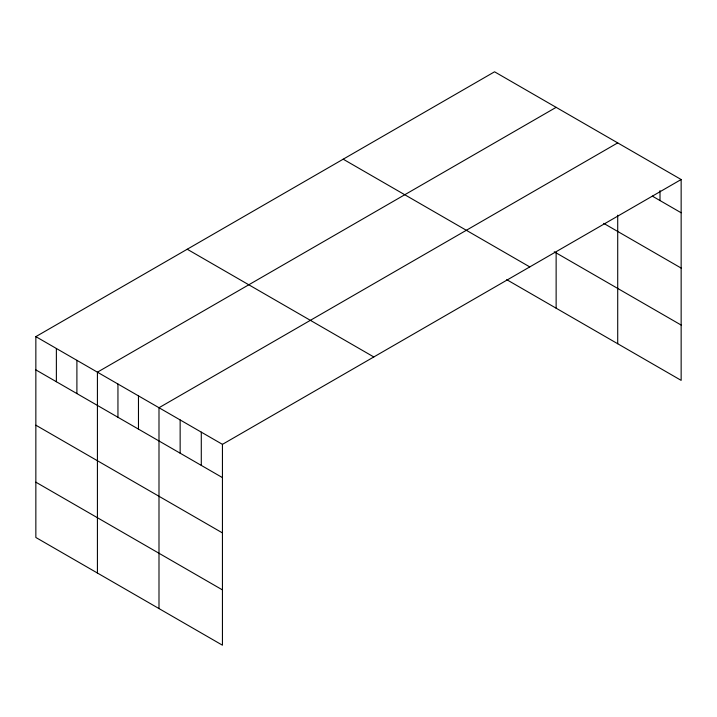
<?xml version="1.0" encoding="UTF-8"?>
<svg xmlns="http://www.w3.org/2000/svg" width="717" height="717" viewBox="0 0 717 717"><rect width="100%" height="100%" fill="white"/><g stroke="black" fill="none" stroke-linecap="round" stroke-linejoin="round"><path stroke-width="1.08" d="M681.15 179.519L222.44 444.352L222.44 645.201L35.85 537.481L35.85 336.632L494.56 71.799L681.15 179.519L681.15 380.368L506.695 279.648M556.141 107.344L97.422 372.177L97.422 573.026M617.713 142.889L158.995 407.731L158.995 608.581M652.318 196.117L681.15 212.77M603.714 223.372L681.15 268.077M554.268 251.81L681.15 325.061M343.192 159.192L529.773 266.912M187.227 249.238L373.808 356.958M35.85 336.632L222.44 444.352M35.85 369.882L222.44 477.603M35.85 425.19L222.44 532.91M35.85 482.174L222.44 589.894M660.007 190.588L660.007 200.563M617.713 215.181L617.713 343.748M556.132 252.886L556.132 308.193M201.289 432.145L201.289 465.396M180.146 419.938L180.146 453.189M138.471 395.883L138.471 429.133M117.947 384.025L117.947 417.276M76.898 360.328L76.898 393.579M56.374 348.48L56.374 381.731"/></g></svg>
